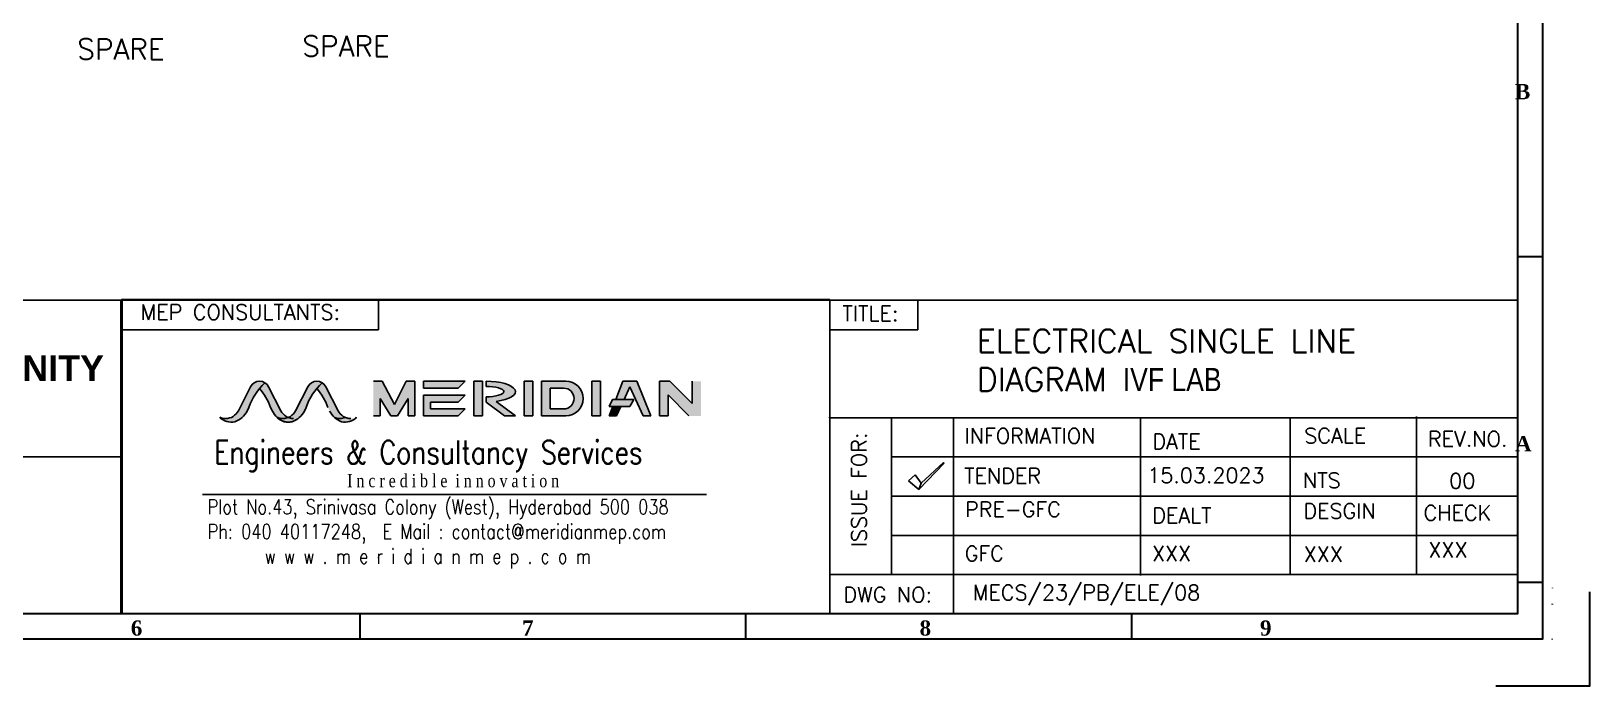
# Model space of a CAD drawing. Header units: millimetres. Extents: x 1047 to 1398, y 1192 to 1562.
# Drawn here: x 1246.5 to 1397.9, y 1191.9 to 1255.4 of the extents above; entities that cross this region are included whole.
import ezdxf

# ---------------------------------------------------------------- set-up
doc = ezdxf.new("R2010")
doc.units = ezdxf.units.MM
doc.linetypes.add('Hidden 2mm', pattern=[3, 2, -0.9999999999999999])
for name, color, linetype in [('AHU-N Ducting', 30, 'Continuous'), ('TEXT', 7, 'Continuous'), ('TITLE', 7, 'Continuous')]:
    doc.layers.add(name, color=color, linetype=linetype)
doc.layers.add('FURNITURE WALL', color=8, linetype='Continuous', lineweight=5)
doc.styles.add('ARIAL', font='simplex', dxfattribs={"width": 0.8})
doc.styles.get("Standard").update_dxf_attribs({"font": 'arial.ttf'})
doc.styles.add('style1', font='', dxfattribs={"width": 0.8})
doc.styles.add('Times-Roman', font='times.ttf')
doc.styles.get('style1').set_extended_font_data('Swis721 Ex BT')

# ---------------------------------------------------------------- blocks, each defined once
blk = doc.blocks.new('LOGO2')
at = {"color": 153, "lineweight": 35}
for points in [[(-657.8547223299304, 501.6462485456193), (-657.8547223299304, -182.4514519682743), (-8.664545088703562, -182.4514519682743), (-8.664545088703562, 501.6462485456193)], [(-653.2260952798536, 497.0176504973856), (-653.2260952798536, -177.8228547486651), (-13.29317213878016, -177.8228547486651), (-13.29317213878016, 497.0176504973856)]]:
    blk.add_lwpolyline(points, close=True, dxfattribs=at)
for points in [[(-13.29317213878016, -112.0249997062598), (-8.664545088703335, -112.0249997062598)], [(-13.29317213878016, -171.9928729153001), (-8.664545088703335, -171.9928729153001)], [(-17.32912000787405, -191.1160260588212), (0, -191.1160260588212), (0, -173.7869068795709)], [(-226.6041365756489, -182.4514519682743), (-226.6041365756489, -177.8228547486651)], [(-155.5004718198702, -182.4514519682743), (-155.5004718198702, -177.8228547486651)], [(-84.39683689455887, -182.4514519682743), (-84.39683689455887, -177.8228547486651)]]:
    blk.add_lwpolyline(points, dxfattribs=at)
at = {"layer": 'TITLE', "color": 153}
for p, q in [((-6.881749065793883, -173.1395043522293), (-6.881749065793883, -173.0556438541152)), ((-13.29317213878016, -177.8228547486651), (-653.2260952798536, -177.8228547486651)), ((-6.960909902315962, -176.1135510590206), (-6.960909902315962, -176.0296905610339)), ((-6.881749065793883, -176.1135510590206), (-6.881749065793883, -176.0296905610339)), ((-6.960909902315962, -182.5566178079211), (-6.960909902315962, -182.472757309807))]:
    blk.add_line(p, q, dxfattribs=at)
at = {"layer": 'TITLE', "color": 153, "char_height": 2.800766676487712, "attachment_point": 1}
for s, insert, width in [('{\\Fromans|c0; \\fTimes New Roman|b1|i0|c0|p18;B}', (-15.7128897527241, -80.2435682074165), 8.50794893027171), ('{\\Fromans|c0; \\fTimes New Roman|b1|i0|c0|p18;A}', (-15.7128897527241, -145.1168439260298), 8.507948930271755), ('{\\fTimes New Roman|b1|i0|c0|p18; 6}', (-269.903675170659, -179.0670830612616), 8.507948930271823), ('{\\fTimes New Roman|b1|i0|c0|p18; 7}', (-197.8096809668227, -179.0670830612616), 8.507948930271851), ('{\\fTimes New Roman|b1|i0|c0|p18;8}', (-123.5034161827248, -179.0670830612616), 8.507948930271851), ('{\\fTimes New Roman|b1|i0|c0|p18;9}', (-60.7790385541166, -179.0670830612616), 8.507948930271851)]:
    blk.add_mtext(s, dxfattribs=dict(at, insert=insert, width=width))
blk = doc.blocks.new('MECS')
at = {"layer": 'AHU-N Ducting'}
for color, points in [(160, [(0.345462358091595, 0.913947654592107, -0.2553419212210911), (0.3469299695275367, 0.9180221909848569, -0.0468472647748218), (0.3558514709097833, 0.9396534548004638, -0.02665404777678239), (0.3709425379042841, 0.9684412151511879, -0.06718534236501206), (0.3986910465664551, 1.007720966242687, -0.02764109542235944), (0.4216461505328652, 1.03240116430959), (0.4251125271081264, 1.036128041808524, 0.1721363590096808), (0.3922114392929643, 1.043173327165846, 0.2473140975326021), (0.3536564142021916, 1.01594545678563), (0.2935211185886146, 0.8974699490096327, -0.01800133279279448), (0.2910557112518291, 0.8930174402103148, -0.03191826124390531), (0.2859229091504858, 0.8856027206850285, -0.1070633264032058), (0.2754897990861309, 0.8749494805218774, -0.06872213656597717), (0.2590280355676668, 0.8647893688902286, -0.1100815216467812), (0.2440010256407277, 0.8600728792949894, -0.04816773781381346), (0.2304726332874907, 0.8587665844081585, -0.2553419212174624), (0.230326516268633, 0.8587664334278315, -0.1055217205861292), (0.2156404178539333, 0.8603084642822978, -0.0528738409996799), (0.2014614582010381, 0.8649268093712408, 0.05054860804396056), (0.2143328553537459, 0.8544822695261018, 0.1587901785350539), (0.2634654078109406, 0.8411103645419189, 0.0255725340472573), (0.2718248216987149, 0.8419521516896111, 0.05690113489082405), (0.2912490536865562, 0.8496472221171416, 0.07612807459236602), (0.3195264551571881, 0.8715458329174908, 0.0563550837232828), (0.3374210115983942, 0.8960280130294223)]), (150, [(0.4216461505328652, 1.03240116430959), (0.398691046566455, 1.007720966242687, -0.08871706839118837), (0.452760186799992, 0.9139476545919933), (0.4622022862240557, 0.8960280130289675, 0.09080474006813098), (0.4871791398455798, 0.8636875919039539, 0.09462166198595555), (0.513242155853959, 0.8587665844081585, 0.0976262071875266), (0.5400758078509398, 0.8640563357137125, -0.1798615287096794), (0.5038609745450913, 0.8974699490096327), (0.443725678926171, 1.01594545679643, 0.1368225701357493), (0.4253977472699262, 1.035951648165792, 0.00423281322457167)]), (160, [(0.6290921807286622, 0.9139476545919933, -0.255341921221076), (0.6305597921625576, 0.9180221909848569, -0.04684726481617943), (0.6394812935445771, 0.9396534548004638, -0.02665404768153048), (0.6545723605390776, 0.9684412151511879, -0.0671853423456069), (0.6823208692015896, 1.007720966242687, -0.02764109536567274), (0.7052759731673177, 1.03240116430959), (0.7087423497429199, 1.036128041808524, 0.1721363590409409), (0.6758412619276442, 1.043173327165846, 0.2473140974765801), (0.6372862368373262, 1.01594545678563), (0.5771509412232945, 0.8974699490096327, -0.01800133322274554), (0.5746855338869636, 0.8930174402103148, -0.03191826041983058), (0.5695527317849383, 0.8856027206850285, -0.1070633264490643), (0.5591196217209244, 0.8749494805218774, -0.06872213649299413), (0.5426578582028014, 0.8647893688902286, -0.110081521629642), (0.5276308482757486, 0.8600728792949894, -0.04816773779810114), (0.5141024559226253, 0.8587665844081585, -0.2553419212204389), (0.5139563389037676, 0.8587664334278315, -0.1055217205829204), (0.4992702404886129, 0.8603084642822978, -0.05287384108012961), (0.4850912808361729, 0.8649268093712408, 0.05054860803609568), (0.4979626779881983, 0.8544822695261018, 0.1587901785338305), (0.5470952304457342, 0.8411103645419189, 0.0255725340486227), (0.5554546443330537, 0.8419521516896111, 0.05690113471568571), (0.5748788763216908, 0.8496472221171416, 0.07612807450988865), (0.6031562777923227, 0.8715458329174908, 0.0563550836420859), (0.6210508342323919, 0.8960280130294223)]), (150, [(0.7052759731673177, 1.03240116430959), (0.6823208692015896, 1.007720966242687, -0.08282162458353841), (0.7370824588148253, 0.9139773089623304), (0.7458321088591902, 0.8960280130289675, 0.09080474013752964), (0.7708089624803733, 0.8636875919039539, 0.09462166197701735), (0.7968719784890936, 0.8587665844081585, 0.09762620721911174), (0.8237056304853922, 0.8640563357137125, -0.1798615287170682), (0.7874907971795437, 0.8974699490096327), (0.7273555015609645, 1.01594545679643, 0.1368225702392403), (0.7090275699008544, 1.035951648167269, 0.004232813225444041)]), (1, [(0.9966707892618842, 0.9577343455131313), (1.048184612289901, 0.8718779738003377), (1.082538771334043, 0.8718779738003377), (1.134052594361719, 0.9577343455131313), (1.134052594361719, 0.8718779738003377), (1.168395143046951, 0.8718779738003377), (1.168395143046951, 1.043590717226039), (1.125466957190838, 1.043590717226039), (1.066891197055725, 0.9277166722202992), (1.005256426433448, 1.043590717226039), (0.9623282405769942, 1.043590717226039), (0.9623282405769942, 0.8718779738003377), (0.9966707892618842, 0.8718779738003377)]), (251, [(1.211323328903404, 1.043590717226039), (1.211323328903404, 1.009248168540807), (1.383036072329105, 1.009248168540807), (1.41737862101445, 1.043590717226039)]), (251, [(1.460306806870221, 0.8718779738003377), (1.503234992727357, 0.8718779738003377), (1.503234992727357, 1.043590717226039), (1.460306806870221, 1.043590717226039)]), (251, [(1.752218470694402, 1.043590717226039), (1.709290284837607, 1.043590717226039), (1.709290284837607, 0.8718779738003377), (1.752218470694402, 0.8718779738003377)]), (251, [(2.087058320374467, 1.043590717226039), (2.044130134518355, 1.043590717226039), (2.044130134518355, 0.8718779738003377), (2.087058320374467, 0.8718779738003377)]), (251, [(2.233014152286387, 1.016396981077605), (2.299053741428679, 0.8718779738003377), (2.336041798341967, 0.8718779738003377), (2.267356700971391, 1.043590717226039), (2.198671603601042, 1.043590717226039), (2.162648417983519, 0.9535327531824578), (2.204287634853358, 0.9535327531824578)]), (251, [(2.421898170054419, 0.9768235581556155), (2.524925816109999, 0.8718779738003377), (2.585025276309011, 0.8718779738003377), (2.585025276309011, 1.043590717226039), (2.542097090452216, 1.043590717226039), (2.542097090452216, 0.9328495085093209), (2.430483807225528, 1.043590717226039), (2.378969984197965, 1.043590717226039), (2.378969984197965, 0.8718779738003377), (2.421898170054419, 0.8718779738003377)]), (251, [(1.211323328903404, 0.97490561985569), (1.211323328903404, 0.8718779738003377), (1.383036072329105, 0.8718779738003377), (1.41737862101445, 0.9062205224854551), (1.245665877588749, 0.9062205224854551), (1.245665877588749, 0.9405630711705726), (1.383036072329105, 0.9405630711705726), (1.41737862101445, 0.97490561985569)]), (251, [(2.233014152286387, 0.919190204497454), (2.253155032547511, 0.9535327531824578), (2.14715778057348, 0.9535327531824578), (2.129986506231262, 0.919190204497454)]), (160, [(0.5669094598447373, 0.8587665844081585, -0.097626207229683), (0.5400758078509398, 0.8640563357138262, -0.09762620719819257), (0.513242155853959, 0.8587665844081585, -0.09462166198180633), (0.4871791398455798, 0.8636875919039539, 0.08724935658190713), (0.5205071833091779, 0.8428854289500123, 0.2544598487685645), (0.5959206349325541, 0.8649268093712408, -0.1060441435256515)]), (150, [(0.8505392824795308, 0.8587665844081585, -0.09762620721831333), (0.8237056304853922, 0.8640563357137125, -0.09762620723900627), (0.7968719784890936, 0.8587665844081585, -0.09462166196314374), (0.7708089624800323, 0.8636875919039539, 0.08724935651289696), (0.8041370059431756, 0.8428854289500123, 0.254459848768473), (0.8795504575670066, 0.8649268093712408, -0.1060441435228887)]), (251, [(2.188594420182085, 0.919190204497454), (2.148911398509313, 0.919190204497454), (2.129986506231262, 0.8718779738003377), (2.166974563144095, 0.871877973800224)])]:
    blk.add_hatch(color=color, dxfattribs=at).paths.add_polyline_path(points)
h = blk.add_hatch(color=251, dxfattribs=at)
edge = h.paths.add_edge_path()
edge.add_ellipse((1.520406267069575, 0.9920768941982487), major_axis=(-0.1459558319118256, 0), ratio=0.3529411764705883, start_angle=110.1798157566864, end_angle=270)
edge.add_line((1.520406267069575, 1.043590717226039), (1.520406267069575, 1.017833805712144))
edge.add_ellipse((1.520406267069575, 0.9920768941982487), major_axis=(-0.08835335102875315, 0), ratio=0.2915216142222994, start_angle=90, end_angle=270, ccw=False)
edge.add_line((1.520406267069575, 0.9663199826844675), (1.520406267069575, 0.9405630711705726))
edge.add_line((1.520406267069575, 0.9405630711705726), (1.612352675501711, 0.871877973800224))
edge.add_line((1.612352675501711, 0.8718779738003377), (1.666362098981267, 0.8718779738003377))
edge.add_line((1.666362098981608, 0.8718779738003377), (1.5707562948337, 0.943725267458035))
h = blk.add_hatch(color=251, dxfattribs=at)
h.paths.add_polyline_path([(1.795146656550855, 0.8718779738003377), (1.915345576948994, 0.8718779738003377, 1.000000000016552), (1.915345576948994, 1.043590717226039), (1.795146656550855, 1.043590717226039)])
h.paths.add_polyline_path([(1.838074842406968, 1.009248168540807), (1.90498224647115, 1.009248168540807, -0.9999999999691028), (1.90498224647115, 0.9062205224854551), (1.838074842406968, 0.9062205224854551)], flags=16)
at = {"layer": 'AHU-N Ducting', "color": 160}
for p, q in [((0.2935211185886146, 0.897469949009519, -0.005981291747728499), (0.3536564142075349, 1.01594545679643, -0.005981291747728499)), ((0.5771509412232945, 0.897469949009519, -0.005981291747728499), (0.6372862368430106, 1.01594545679643, -0.005981291747728499)), ((0.3374210115983942, 0.8960280130294223, -0.005981291747728499), (0.345462358091936, 0.9139476545919933, -0.005981291747728499)), ((0.6210508342323919, 0.8960280130294223, -0.005981291747728499), (0.6290921807262748, 0.9139476545919933, -0.005981291747728499))]:
    blk.add_line(p, q, dxfattribs=at)
at = {"layer": 'AHU-N Ducting', "color": 150}
for p, q in [((0.5038609745450913, 0.897469949009519, -0.005981291747728499), (0.443725678926171, 1.01594545679643, -0.005981291747728499)), ((0.7874907971795437, 0.897469949009519, -0.005981291747728499), (0.7273555015609645, 1.01594545679643, -0.005981291747728499)), ((0.4622022862240556, 0.8960280130294223, -0.005981291747728499), (0.452760186799992, 0.9139476545919933, -0.005981291747728499))]:
    blk.add_line(p, q, dxfattribs=at)
at = {"layer": 'AHU-N Ducting', "color": 1}
for p, q in [((0.9623282405769942, 1.043590717225925, -0.005981291747728499), (1.005256426433448, 1.043590717225925, -0.005981291747728499)), ((1.005256426433448, 1.043590717225925, -0.005981291747728499), (1.066891197055725, 0.9277166722201855, -0.005981291747728499)), ((1.125466957190838, 1.043590717225925, -0.005981291747728499), (1.066891197055725, 0.9277166722201855, -0.005981291747728499)), ((1.168395143046951, 1.043590717225925, -0.005981291747728499), (1.125466957190838, 1.043590717225925, -0.005981291747728499)), ((1.127751998733743, 1.043590717225925, -0.005981291747728499), (1.162094547418292, 1.043590717225925, -0.005981291747728499)), ((1.168395143046951, 0.8718779738003377, -0.005981291747728499), (1.168395143046951, 1.043590717225925, -0.005981291747728499)), ((0.9966707892618842, 0.9577343455131313, -0.005981291747728499), (1.048184612289901, 0.8718779738003377, -0.005981291747728499)), ((0.9966707892618842, 0.8718779738003377, -0.005981291747728499), (0.9966707892618842, 0.9577343455131313, -0.005981291747728499)), ((0.9966707892618842, 0.8718779738003377, -0.005981291747728499), (0.9966707892618842, 0.9577343455131313, -0.005981291747728499)), ((1.134052594361719, 0.9577343455131313, -0.005981291747728499), (1.082538771334043, 0.8718779738003377, -0.005981291747728499)), ((1.134052594361719, 0.8718779738003377, -0.005981291747728499), (1.134052594361719, 0.9577343455131313, -0.005981291747728499)), ((1.134052594361719, 0.8718779738003377, -0.005981291747728499), (1.134052594361719, 0.9577343455131313, -0.005981291747728499)), ((0.9966707892618842, 0.8718779738003377, -0.005981291747728499), (0.9623282405769942, 0.8718779738003377, -0.005981291747728499)), ((1.048184612289901, 0.8718779738003377, -0.005981291747728499), (1.082538771334043, 0.8718779738003377, -0.005981291747728499)), ((1.134052594361719, 0.8718779738003377, -0.005981291747728499), (1.168395143046951, 0.8718779738003377, -0.005981291747728499))]:
    blk.add_line(p, q, dxfattribs=at)
at = {"layer": 'AHU-N Ducting', "color": 251}
for p, q in [((1.211323328903404, 1.043590717225925, -0.005981291747728499), (1.41737862101445, 1.043590717225925, -0.005981291747728499)), ((1.211323328903404, 1.009248168540807, -0.005981291747728499), (1.211323328903404, 1.043590717225925, -0.005981291747728499)), ((1.211323328903404, 1.009248168540807, -0.005981291747728499), (1.383036072329105, 1.009248168540807, -0.005981291747728499)), ((1.383036072329105, 1.009248168540807, -0.005981291747728499), (1.41737862101445, 1.043590717225925, -0.005981291747728499)), ((1.460306806870221, 1.043590717225925, -0.005981291747728499), (1.503234992727357, 1.043590717225925, -0.005981291747728499)), ((1.460306806870221, 1.043590717225925, -0.005981291747728499), (1.460306806870221, 0.8718779738003377, -0.005981291747728499)), ((1.503234992727357, 1.043590717225925, -0.005981291747728499), (1.503234992727357, 0.8718779738003377, -0.005981291747728499)), ((1.520406267069575, 1.043590717225925, -0.005981291747728499), (1.520406267069575, 1.017833805712144, -0.005981291747728499)), ((1.709290284837607, 1.043590717225925, -0.005981291747728499), (1.752218470694402, 1.043590717225925, -0.005981291747728499)), ((1.709290284837607, 0.8718779738003377, -0.005981291747728499), (1.709290284837607, 1.043590717225925, -0.005981291747728499)), ((1.752218470694402, 1.043590717225925, -0.005981291747728499), (1.752218470694402, 0.8718779738003377, -0.005981291747728499)), ((1.795146656550855, 1.043590717225925, -0.005981291747728499), (1.915345576948994, 1.043590717225925, -0.005981291747728499)), ((1.795146656550855, 1.043590717225925, -0.005981291747728499), (1.795146656550855, 0.8718779738003377, -0.005981291747728499)), ((1.838074842406968, 1.009248168540807, -0.005981291747728499), (1.90498224647115, 1.009248168540807, -0.005981291747728499)), ((1.838074842406968, 1.009248168540807, -0.005981291747728499), (1.838074842406968, 0.9062205224854551, -0.005981291747728499)), ((2.044130134518355, 1.043590717225925, -0.005981291747728499), (2.087058320374467, 1.043590717225925, -0.005981291747728499)), ((2.044130134518355, 0.8718779738003377, -0.005981291747728499), (2.044130134518355, 1.043590717225925, -0.005981291747728499)), ((2.087058320374467, 1.043590717225925, -0.005981291747728499), (2.087058320374467, 0.8718779738003377, -0.005981291747728499)), ((2.162648417983519, 0.9535327531824578, -0.005981291747728499), (2.198671603601042, 1.043590717225925, -0.005981291747728499)), ((2.198671603601042, 1.043590717225925, -0.005981291747728499), (2.267356700971391, 1.043590717225925, -0.005981291747728499)), ((2.204287634853358, 0.9535327531824578, -0.005981291747728499), (2.233014152286387, 1.016396981077492, -0.005981291747728499)), ((2.299053741428679, 0.8718779738003377, -0.005981291747728499), (2.233014152286387, 1.016396981077492, -0.005981291747728499)), ((2.336041798341967, 0.8718779738003377, -0.005981291747728499), (2.267356700971391, 1.043590717225925, -0.005981291747728499)), ((2.378969984197965, 1.043590717225925, -0.005981291747728499), (2.430483807225528, 1.043590717225925, -0.005981291747728499)), ((2.378969984197965, 0.8718779738003377, -0.005981291747728499), (2.378969984197965, 1.043590717225925, -0.005981291747728499)), ((2.430483807225528, 1.043590717225925, -0.005981291747728499), (2.542097090452216, 0.9328495085092072, -0.005981291747728499)), ((2.542097090452216, 0.9328495085092072, -0.005981291747728499), (2.542097090452216, 1.043590717225925, -0.005981291747728499)), ((1.211323328903404, 0.97490561985569, -0.005981291747728499), (1.41737862101445, 0.97490561985569, -0.005981291747728499)), ((1.211323328903404, 0.8718779738003377, -0.005981291747728499), (1.211323328903404, 0.97490561985569, -0.005981291747728499)), ((1.245665877588749, 0.9405630711705726, -0.005981291747728499), (1.383036072329105, 0.9405630711705726, -0.005981291747728499)), ((1.245665877588749, 0.9062205224854551, -0.005981291747728499), (1.245665877588749, 0.9405630711705726, -0.005981291747728499)), ((1.383036072329105, 0.9405630711705726, -0.005981291747728499), (1.41737862101445, 0.97490561985569, -0.005981291747728499)), ((1.520406267069575, 0.9405630711705726, -0.005981291747728499), (1.520406267069575, 0.9663199826844675, -0.005981291747728499)), ((1.520406267069575, 0.9405630711705726, -0.005981291747728499), (1.612352675501711, 0.8718779738003377, -0.005981291747728499)), ((1.5707562948337, 0.9437252674579213, -0.005981291747728499), (1.666362098981608, 0.8718779738003377, -0.005981291747728499)), ((2.129986506231262, 0.9191902044973403, -0.005981291747728499), (2.14715778057348, 0.9535327531824578, -0.005981291747728499)), ((2.253155032547511, 0.9535327531824578, -0.005981291747728499), (2.14715778057348, 0.9535327531824578, -0.005981291747728499)), ((2.253155032547511, 0.9535327531824578, -0.005981291747728499), (2.233014152286387, 0.9191902044973403, -0.005981291747728499)), ((2.524925816109999, 0.8718779738003377, -0.005981291747728499), (2.421898170054419, 0.9768235581556155, -0.005981291747728499)), ((2.421898170054419, 0.8718779738003377, -0.005981291747728499), (2.421898170054419, 0.9768235581556155, -0.005981291747728499)), ((1.211323328903404, 0.8718779738003377, -0.005981291747728499), (1.383036072329105, 0.8718779738003377, -0.005981291747728499)), ((1.245665877588749, 0.9062205224854551, -0.005981291747728499), (1.41737862101445, 0.9062205224854551, -0.005981291747728499)), ((1.383036072329105, 0.8718779738003377, -0.005981291747728499), (1.41737862101445, 0.9062205224854551, -0.005981291747728499)), ((1.460306806870221, 0.8718779738003377, -0.005981291747728499), (1.503234992727357, 0.8718779738003377, -0.005981291747728499)), ((1.612352675501711, 0.8718779738003377, -0.005981291747728499), (1.666362098981608, 0.8718779738003377, -0.005981291747728499)), ((1.709290284837607, 0.8718779738003377, -0.005981291747728499), (1.752218470694402, 0.8718779738003377, -0.005981291747728499)), ((1.795146656550855, 0.8718779738003377, -0.005981291747728499), (1.915345576948994, 0.8718779738003377, -0.005981291747728499)), ((1.838074842406968, 0.9062205224854551, -0.005981291747728499), (1.90498224647115, 0.9062205224854551, -0.005981291747728499)), ((2.044130134518355, 0.8718779738003377, -0.005981291747728499), (2.087058320374467, 0.8718779738003377, -0.005981291747728499)), ((2.233014152286387, 0.9191902044973403, -0.005981291747728499), (2.129986506231262, 0.9191902044973403, -0.005981291747728499)), ((2.129986506231262, 0.8718779738003377, -0.005981291747728499), (2.148911398509313, 0.9191902044973403, -0.005981291747728499)), ((2.166974563144095, 0.8718779738003377, -0.005981291747728499), (2.129986506231262, 0.8718779738003377, -0.005981291747728499)), ((2.166974563144095, 0.8718779738003377, -0.005981291747728499), (2.188594420182085, 0.9191902044973403, -0.005981291747728499)), ((2.299053741428679, 0.8718779738003377, -0.005981291747728499), (2.336041798341967, 0.8718779738003377, -0.005981291747728499)), ((2.378969984197965, 0.8718779738003377, -0.005981291747728499), (2.421898170054419, 0.8718779738003377, -0.005981291747728499))]:
    blk.add_line(p, q, dxfattribs=at)
at = {"layer": 'AHU-N Ducting', "color": 251, "ltscale": 0.85}
blk.add_line((0.1165964656020151, 0.4833313661174543, -0.006142948281450891), (2.611860146540153, 0.4833313661174543, -0.006142948281450891), dxfattribs=at)
at = {"layer": 'AHU-N Ducting', "color": 160}
for centre, radius, start, end in [((0.633218202999501, 0.8126021605395408, -0.005981291747728499), 0.3050808670553863, 132.9373247437187, 160.5981108453346), ((0.398691046566455, 0.993086969159549, -0.005981291747728499), 0.05050374806637566, 90, 153.0887549731677), ((0.398691046566455, 0.993086969159549, -0.005981291747728499), 0.05050374806637566, 26.91124502665897, 90), ((0.9168480256339535, 0.8126021605395408, -0.005981291747728499), 0.3050808670553863, 132.9373247436885, 160.5981108453417), ((0.6823208692015896, 0.993086969159549, -0.005981291747728499), 0.05050374806637566, 90, 153.0887549740912), ((0.6823208692015896, 0.993086969159549, -0.005981291747728499), 0.05050374806637566, 26.91124502677396, 90), ((0.2594210895556444, 0.9232003957970392, -0.005981291747728499), 0.0821895963101163, 225.1547600332335, 282.2607170516237), ((0.230326516268633, 0.9294716807206669, -0.005981291747728499), 0.07070524729292592, 245.9053689520779, 270.1184055559716), ((0.2304726332863538, 0.9294718317009938, -0.005981291747728499), 0.07070524729292592, 270, 333.0887549734891), ((0.2338908136322289, 0.9529196304339393, -0.005981291747728499), 0.1181319517389973, 291.3377566141106, 331.210451532663), ((0.5629949087342538, 0.9480560785989383, -0.005981291747728499), 0.1134287104721068, 207.3022954123795, 248.001861773669), ((0.5430509121903242, 0.9232003957970392, -0.005981291747728499), 0.0821895963101163, 225.1547600329531, 282.2607170509705), ((0.5139563389037676, 0.9294716807206669, -0.005981291747728499), 0.07070524729292592, 245.9053689516663, 270.1184055552346), ((0.5141024559208063, 0.9294718317009938, -0.005981291747728499), 0.07070524729292592, 270, 333.0887549734891), ((0.5379610035787437, 0.9232003957970392, -0.005981291747728499), 0.0821895963101163, 257.8079966377896, 314.8452399662061), ((0.5667633428298586, 0.9294716807206669, -0.005981291747728499), 0.07070524729292592, 245.9053689520779, 270.1184055559716), ((0.5175206362670224, 0.9529196304339393, -0.005981291747728499), 0.1181319517389973, 291.3377566141106, 331.2104515326365)]:
    blk.add_arc(centre, radius, start, end, dxfattribs=at)
at = {"layer": 'AHU-N Ducting', "color": 150}
for centre, radius, start, end in [((0.1635572143097761, 0.8096695508158973, -0.005981291747728499), 0.3074284993693646, 19.82781570482791, 40.10717689340407), ((0.4286273219703389, 0.7966558661214549, -0.005981291747728499), 0.3300134730521057, 20.82439840783159, 39.75939779118104), ((0.5130960388361245, 0.9294716807206669, -0.005981291747728499), 0.07070524729292592, 248.4970917656522, 270.1184055559716), ((0.5669094598476931, 0.9294718317009938, -0.005981291747728499), 0.07070524729292592, 206.9112450267168, 270), ((0.5669094598476931, 0.9294718317009938, -0.005981291747728499), 0.07070524729292592, 206.9112450267168, 270), ((0.513242155853959, 0.9294718317009938, -0.005981291747728499), 0.07070524729292592, 270, 292.3036001438938), ((0.8466247313685926, 0.9480560785989383, -0.005981291747728499), 0.1134287104721068, 207.3022954123795, 248.001861773669), ((0.7967258614712591, 0.9294716807206669, -0.005981291747728499), 0.07070524729292592, 248.4970917649847, 270.1184055553267), ((0.850539282482373, 0.9294718317009938, -0.005981291747728499), 0.07070524729292592, 206.9112450265108, 270), ((0.850539282482373, 0.9294718317009938, -0.005981291747728499), 0.07070524729292592, 206.9112450265108, 270), ((0.7968719784879568, 0.9294718317009938, -0.005981291747728499), 0.07070524729292592, 270, 292.3036001446805), ((0.8215908262128551, 0.9232003957970392, -0.005981291747728499), 0.0821895963101163, 257.739282949107, 314.8452399670468), ((0.8503931654646522, 0.9294716807206669, -0.005981291747728499), 0.07070524729292592, 245.9053689520779, 270.1184055558795)]:
    blk.add_arc(centre, radius, start, end, dxfattribs=at)
at = {"layer": 'AHU-N Ducting', "color": 251}
for centre, radius in [((1.90498224647115, 0.9577343455131313, -0.005981291747728499), 0.05151382302770316), ((1.915345576948994, 0.9577343455131313, -0.005981291747728499), 0.08585637171283861)]:
    blk.add_arc(centre, radius, 270, 90, dxfattribs=at)
for major_axis, ratio, start_param in [((-0.1459558319118256, 0), 0.3529411764705883, 1.923000554194905), ((-0.08835335102875315, 0), 0.2915216142222994, 1.570796326794897)]:
    blk.add_ellipse((1.520406267069575, 0.9920768941982487, -0.005981291747728499), major_axis=major_axis, ratio=ratio, start_param=start_param, end_param=4.71238898038469, dxfattribs=at)
at = {"layer": 'AHU-N Ducting', "color": 251, "attachment_point": 1, "style": 'ARIAL'}
for s, insert, char_height, width in [('{\\C1;Engineers & Consultancy Services \\P}', (0.1749155116136762, 0.7493232539108021, -0.01458950216844587), 0.11475, 24.25437425909253), ('{\\C252;Plot No.43, Srinivasa Colony (West), Hyderabad 500 038\\PPh: 040 40117248,  E Mail : contact@meridianmep.com\\P       w w w . m e r i d i a n m e p . c o m \\P}', (0.14136276644183, 0.4583226879356062, -0.006142948281450891), 0.07344, 2.63264250269352)]:
    blk.add_mtext(s, dxfattribs=dict(at, insert=insert, char_height=char_height, width=width))
at = {"layer": 'AHU-N Ducting', "color": 251, "ltscale": 0.85, "insert": (1.357806856626894, 0.5507002547054753, -0.005528653453305802), "char_height": 0.0651762882177883, "attachment_point": 5, "line_spacing_factor": 0.6, "style": 'ARIAL'}
blk.add_mtext('{\\FBatang|c0;\\C5;I n c r e d i b l e  i n n o v a t i o n\\P}', dxfattribs=at)

msp = doc.modelspace()

# ---------------------------------------------------------------- linework, layer by layer
at = {"layer": 'TITLE', "color": 153}
for p, q in [((1053.451010597565, 1229.333914379142), (1390.840359370776, 1229.333914379142)), ((1053.451010597565, 1229.333914379142), (1390.840359370776, 1229.333914379142)), ((1186.471026080297, 1229.333914379142), (1324.069770057781, 1229.333914379142)), ((1255.327532738824, 1229.333914379142), (1255.212823901743, 1229.333914379142)), ((1255.212823901743, 1229.333914379142), (1255.212823901743, 1198.850062859716)), ((1255.212823901743, 1229.33329908273), (1255.327532738824, 1229.33329908273)), ((1255.212823901743, 1198.850062859716), (1255.212823901743, 1229.33329908273)), ((1255.268640079029, 1229.390829300316), (1324.069770057781, 1229.390829300316)), ((1255.268640079029, 1229.390829300316), (1324.069770057781, 1229.390829300316)), ((1255.269958571492, 1229.33329908273), (1280.219789915523, 1229.33329908273)), ((1255.269958571492, 1229.33329908273), (1267.199238146247, 1229.33329908273)), ((1255.327532738824, 1198.850062859716), (1255.327532738824, 1229.333914379142)), ((1255.327532738824, 1229.33329908273), (1255.327532738824, 1198.850062859716)), ((1280.219789915523, 1229.33329908273), (1280.219789915523, 1226.444350424555)), ((1312.824348532042, 1229.276384161556), (1312.709639694747, 1229.390829300319)), ((1312.824348532042, 1229.276384161556), (1312.709639694747, 1229.390829300319)), ((1312.710958187138, 1229.390829300319), (1312.82566702429, 1229.276384161556)), ((1312.710958187138, 1229.390829300319), (1312.82566702429, 1229.276384161556)), ((1324.068012068023, 1229.333914379142), (1332.64700250011, 1229.333914379142)), ((1324.068012068023, 1226.444965720983), (1324.068012068023, 1229.333914379142)), ((1324.069770057781, 1198.850062859716), (1324.069770057781, 1229.333914379142)), ((1332.64700250011, 1229.333914379142), (1332.64700250011, 1226.444965720983)), ((1280.219789915523, 1226.444350424555), (1255.269958571492, 1226.444350424555)), ((1332.64700250011, 1226.444965720983), (1324.068012068023, 1226.444965720983)), ((1324.01087739813, 1217.959368499408), (1324.125586235282, 1217.844791511416)), ((1324.01087739813, 1217.959368499408), (1324.125586235282, 1217.844791511416)), ((1324.125586235282, 1217.844791511416), (1324.01087739813, 1217.959368499408)), ((1324.125586235282, 1217.844791511416), (1324.01087739813, 1217.959368499408)), ((1324.068012068023, 1217.902453578247), (1390.840359370776, 1217.902453578247)), ((1324.069770057781, 1217.959983795834), (1324.069770057781, 1217.844791511416)), ((1324.069770057781, 1217.959983795834), (1324.069770057781, 1217.844791511416)), ((1330.083853309389, 1217.902453578247), (1330.083853309389, 1202.66076954208)), ((1336.097936561069, 1198.850062859716), (1336.097936561069, 1217.902453578247)), ((1354.25592393249, 1202.592229737529), (1354.25592393249, 1217.834529070018)), ((1368.809293060322, 1202.660154245653), (1368.809293060322, 1217.902453578247)), ((1381.074446638527, 1202.776694036067), (1381.074446638527, 1218.01837807224)), ((1186.470586582642, 1214.091615046568), (1255.269958571492, 1214.091615046568)), ((1255.269958571492, 1214.090999750143), (1186.470586582642, 1214.090999750143)), ((1330.082534816926, 1214.091615046568), (1355.818187620728, 1214.091615046568)), ((1335.20355922859, 1213.485401345983), (1332.738417971737, 1210.919263572669)), ((1335.20355922859, 1213.485401345983), (1332.738417971737, 1210.919263572669)), ((1332.953771727467, 1211.532142781561), (1335.124449685778, 1213.567103923857)), ((1332.953771727467, 1211.532142781561), (1335.124449685778, 1213.567103923857)), ((1335.124449685778, 1213.567103923857), (1335.20355922859, 1213.485401345983)), ((1335.124449685778, 1213.567103923857), (1335.20355922859, 1213.485401345983)), ((1355.818187620728, 1214.091615046568), (1390.840359370776, 1214.091615046568)), ((1331.739879741305, 1211.773251088534), (1332.37539306944, 1212.352772440147)), ((1331.739879741305, 1211.773251088534), (1332.37539306944, 1212.352772440147)), ((1332.7397364642, 1210.919263572669), (1331.739879741305, 1211.773251088534)), ((1332.7397364642, 1210.919263572669), (1331.739879741305, 1211.773251088534)), ((1332.37539306944, 1212.352772440147), (1332.955529717369, 1211.532142781561)), ((1332.37539306944, 1212.352772440147), (1332.955529717369, 1211.532142781561)), ((1332.738417971737, 1210.919263572669), (1332.953771727467, 1211.532142781561)), ((1332.738417971737, 1210.919263572669), (1332.953771727467, 1211.532142781561)), ((1332.955529717369, 1211.532142781561), (1332.7397364642, 1210.919263572669)), ((1332.955529717369, 1211.532142781561), (1332.7397364642, 1210.919263572669)), ((1330.082534816926, 1210.281523660694), (1355.818187620728, 1210.281523660694)), ((1355.818187620728, 1210.281523660694), (1390.840359370776, 1210.281523660694)), ((1330.082534816926, 1206.470860928112), (1355.818187620728, 1206.470860928112)), ((1355.818187620728, 1206.470860928112), (1390.840359370776, 1206.470860928112)), ((1324.068012068023, 1202.66076954208), (1390.840359370776, 1202.66076954208))]:
    msp.add_line(p, q, dxfattribs=at)

# ---------------------------------------------------------------- block references
at = {"xscale": 0.5272261147577082, "yscale": 0.5272261147577082, "zscale": 0.5272261147577082}
msp.add_blockref('LOGO2', (1397.916004260561, 1292.625954324459), dxfattribs=at)
at = {"layer": 'FURNITURE WALL', "linetype": 'Hidden 2mm', "lineweight": 0, "xscale": 19.61309620353413, "yscale": 19.61309620353413, "zscale": 19.61309620353413}
msp.add_blockref('MECS', (1260.860623593196, 1200.981317838289, 0.1374782913845237), dxfattribs=at)

# ---------------------------------------------------------------- texts
at = {"layer": 'TEXT'}
for s, insert, char_height, width, attachment_point, style in [('\\A1;{\\Fromans.shx|c228;SPARE}', (1250.968100237084, 1254.692716210648), 2, 12.65221384498591, 1, 'Times-Roman'), ('\\A1;{\\Fromans.shx|c228;SPARE}', (1272.834379209529, 1254.997827080031), 2, 12.65221384498591, 1, 'Times-Roman'), ('{\\W1;\\fArial|b1|i0|c0|p34; IVF CENTER IN\\PMODERN GOVERNMENT MATERNITY HOSPITAL AT  PETLABURZ, }', (1222.192894182494, 1222.449035781374), 2.495766368492691, 78.71405243253785, 5, 'style1')]:
    msp.add_mtext(s, dxfattribs=dict(at, insert=insert, char_height=char_height, width=width, attachment_point=attachment_point, style=style))
at = {"layer": 'TITLE', "color": 153, "attachment_point": 1}
for s, insert, char_height, width in [('{\\Fromans.shx|c228;MEP CONSULTANTS:}', (1257.128832431816, 1228.894173026118), 1.476637333187476, 82.53613624994718), ('{\\Fromans.shx|c228;TITLE:}', (1325.306019788871, 1228.772217781352), 1.476637333187476, 8.305006262850869), ('{\\Fromans.shx|c0;ELECTRICAL SINGLE LINE   \\PDIAGRAM \\Fswis721 bdcnoul bt.shx|c0;IVF LAB}', (1338.367305527894, 1226.486451187239), 2.250203755281949, 66.02890899995775), ('{\\Fromans.shx|c228;INFORMATION}', (1337.177738191736, 1216.878966464664), 1.476637333187476, 15.65844237645473), ('{\\Fromans.shx|c228;DATE}', (1355.426302900948, 1216.334219004822), 1.476637333187476, 12.17659940339738), ('{\\Fromans.shx|c228;SCALE}', (1370.178195131537, 1216.90213007316), 1.476637333187476, 82.53613624994719), ('{\\Fromans.shx|c228;REV.NO.}', (1382.193403126574, 1216.586907911259), 1.476637333187476, 8.646956244202398), ('{\\Fromans.shx|c228;TENDER}', (1337.133830771735, 1212.996518414375), 1.476637333187476, 11.37319315605901), ('{\\Fromans.shx|c0;15.03.2023}', (1354.92356279254, 1213.049340434069), 1.47660664684265, 12.95337568664216), ('{\\Fromans.shx|c228;NTS}', (1370.044995478144, 1212.561234602994), 1.476637333187476, 7.951949693816358), ('{\\Fromans|c0;00}', (1384.257137571435, 1212.508124846711), 1.476637333187476, 5.241171969149909), ('{\\Fromans.shx|c228;PRE-GFC}', (1337.225411122041, 1209.744836358454), 1.476637333187476, 14.80386506670746), ('{\\Fromans.shx|c228;DEALT}', (1355.411530984184, 1209.144633986151), 1.476637333187476, 10.0961102834616), ('{\\Fromans.shx|c228;DESGIN}', (1370.10132845969, 1209.582542066874), 1.476637333187476, 9.58652033068527), ('{\\Fromans.shx|c228;CHECK}', (1381.769171581439, 1209.399518709043), 1.476637333187476, 10.46342966174956), ('{\\Fromans.shx|c228;GFC}', (1337.196429998588, 1205.448190174037), 1.476637333187476, 8.305066190268274), ('{\\Fromans.shx|c228;XXX}', (1355.390261914166, 1205.45664111608), 1.476637333187476, 8.185521309653332), ('{\\Fromans.shx|c228;XXX}', (1370.136408559961, 1205.390712364936), 1.476637333187476, 8.807199836480935), ('{\\Fromans.shx|c228;XXX}', (1382.248040596362, 1205.81267752297), 1.476637333187476, 9.563187306768624), ('{\\Fromans.shx|c228;DWG NO:}', (1325.409541466174, 1201.460407001598), 1.476637333187476, 10.08271316938463), ('{\\Fromans.shx|c228;MECS/23/PB/ELE/08}', (1337.981057187895, 1201.660452918291), 1.476637333187476, 15.65844237645473)]:
    msp.add_mtext(s, dxfattribs=dict(at, insert=insert, char_height=char_height, width=width))
at = {"layer": 'TITLE', "color": 153, "insert": (1326.176438178867, 1205.32536036805), "char_height": 1.476637333187476, "width": 17.67637766379027, "attachment_point": 1, "rotation": 90}
msp.add_mtext('{\\Fromans.shx|c228;ISSUE FOR:}', dxfattribs=at)

doc.saveas('drawing.dxf')
